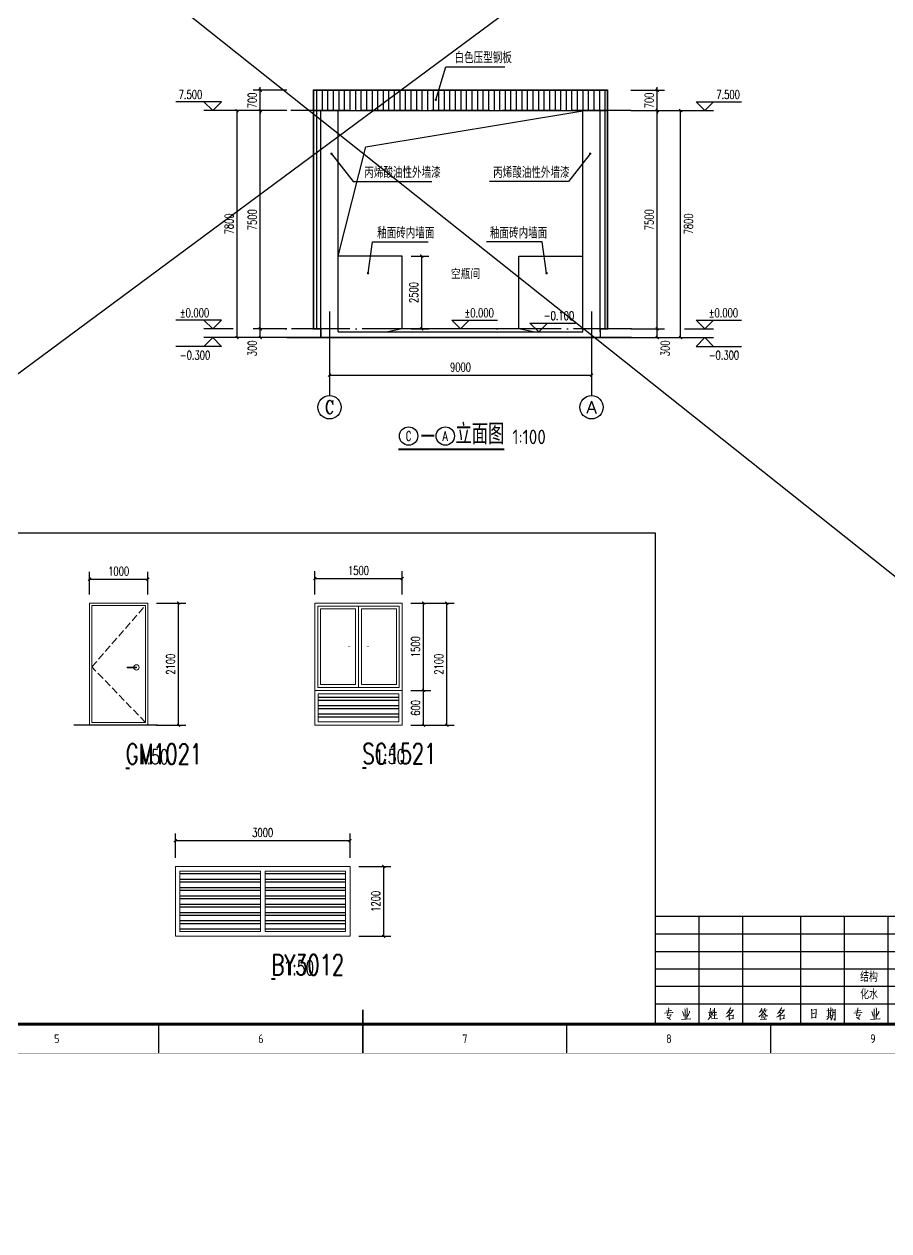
# Model space of a CAD drawing. Extents: x 170390 to 475615, y -37034 to 38097.
# Drawn here: x 414210 to 443914, y -37034 to 4431 of the extents above; entities that cross this region are included whole.
import ezdxf
from ezdxf.enums import TextEntityAlignment as Align

# ---------------------------------------------------------------- set-up
doc = ezdxf.new("R2010")
doc.units = 0
doc.header["$LTSCALE"] = 1000
doc.header["$MEASUREMENT"] = 0
doc.linetypes.add('DASH', pattern=[0.35, 0.25, -0.1])
doc.linetypes.add('DOTE', pattern=[2.42, 2, -0.2, 0.02, -0.2])
doc.layers.get('0').update_dxf_attribs({"color": 8})
doc.layers.get('Defpoints').update_dxf_attribs({"color": 8})
for name, color, linetype in [('-人员定位', 6, 'Continuous'), ('AXIS', 8, 'Continuous'), ('AXIS_TEXT', 8, 'Continuous'), ('DIM_ELEV', 8, 'Continuous'), ('DIM_LEAD', 8, 'Continuous'), ('DIM_SYMB', 8, 'Continuous'), ('DOTE', 8, 'DOTE'), ('GLASS', 8, 'Continuous'), ('HQ1', 8, 'Continuous'), ('HQ2', 8, 'Continuous'), ('PUB_DIM', 8, 'Continuous'), ('PUB_HATCH', 8, 'Continuous'), ('PUB_TEXT', 8, 'Continuous'), ('PUB_TITLE', 8, 'Continuous'), ('WALL', 8, 'Continuous'), ('轻质板', 8, 'Continuous')]:
    doc.layers.add(name, color=color, linetype=linetype)
doc.layers.add('立面1线', color=8, linetype='Continuous', lineweight=20)
doc.layers.add('立面窗线', color=8, linetype='Continuous', lineweight=15)
doc.styles.add('_HZTXT', font='txt.shx', dxfattribs={"width": 0.8, "bigfont": 'HZTXT.shx'})
doc.styles.add('_TCH_AXIS', font='COMPLEX.shx', dxfattribs={"bigfont": 'dxt.shx'})
doc.styles.add('_TCH_DIM', font='SIMPLEX', dxfattribs={"bigfont": 'GBCBIG'})
doc.styles.add('_TCH_DIM_T3', font='SIMPLEX', dxfattribs={"width": 0.705882, "bigfont": 'GBCBIG'})
doc.styles.add('COMPLEX', font='COMPLEX')
doc.styles.add('HZ', font='geditxt.shx', dxfattribs={"width": 0.7, "bigfont": 'dxt.shx'})
doc.styles.get("Standard").update_dxf_attribs({"font": 'GBENOR', "bigfont": 'GBCBIG'})
doc.dimstyles.new('_TCH_ARCH&&100', dxfattribs={"dimtxt": 297.5, "dimasz": 100, "dimexe": 250, "dimexo": 300, "dimgap": 126.25, "dimtad": 1, "dimdec": 0, "dimzin": 0, "dimdsep": 46, "dimtxsty": '_TCH_DIM_T3', "dimblk": 'ARCHTICK', "dimcen": 0.09, "dimclrt": 7, "dimazin": 2, "dimtfac": 1, "dimtdec": 0, "dimtix": 1, "dimtmove": 2, "dimatfit": 3, "dimldrblk": 'ARCHTICK', "dimfxl": 0, "dimtolj": 1, "dimtzin": 0, "dimarcsym": 0})

# ---------------------------------------------------------------- blocks, each defined once
blk = doc.blocks.new('GEDI_WK_A1')
at = {"color": 3}
for p, q in [((350.42, 0), (350.42, 10)), ((420.5, 0), (420.5, 10)), ((490.58, 0), (490.58, 10)), ((560.67, 0), (560.67, 10))]:
    blk.add_line(p, q, dxfattribs=at)
for points, const_width in [([(0, 0), (841, 0), (841, 594), (0, 594)], 0.1), ([(25, 10), (831, 10), (831, 584), (25, 584)], 1)]:
    blk.add_lwpolyline(points, close=True, dxfattribs=dict(at, const_width=const_width))
at = {"color": 3, "const_width": 0.5}
blk.add_lwpolyline([(420.5, 0), (420.5, 15)], dxfattribs=at)
at = {"color": 3}
for s, p in [('5', (315.38, 5)), ('6', (385.46, 5)), ('7', (455.54, 5)), ('8', (525.62, 5)), ('9', (595.71, 5))]:
    blk.add_text(s, height=3, dxfattribs=at).set_placement(p, align=Align.MIDDLE)
blk = doc.blocks.new('GEDI_HQ1_2012')
at = {"layer": 'HQ1', "color": 2}
for p, q in [((0, 37), (-65, 37)), ((-65, 0), (-65, 37)), ((-50, 0), (-50, 37)), ((-35, 0), (-35, 37)), ((-15, 0), (-15, 37)), ((0, 0), (0, 37)), ((-65, 31), (0, 31)), ((-65, 25), (0, 25)), ((-65, 19), (0, 19)), ((-65, 13), (0, 13)), ((-65, 7), (0, 7)), ((0, 0), (0, 7)), ((-65, 0), (0, 0))]:
    blk.add_line(p, q, dxfattribs=at)
at = {"layer": 'HQ1', "color": 7, "lineweight": 0}
for points in [[(-61.32, 4.51), (-59.5, 4.74), (-59.61, 4.74), (-59.81, 4.67)], [(-60.48, 5.59), (-60.45, 5.32), (-60.68, 4.06), (-60.94, 2.94), (-61, 3), (-59.61, 3.24), (-59.64, 3.34), (-60.33, 1.98)], [(-55.7, 4.3), (-55.3, 3.17), (-55.24, 2.8)], [(-54.89, 5.32), (-54.83, 5.02), (-54.83, 1.71)], [(-54.16, 5.56), (-54.1, 5.29), (-54.16, 1.74)], [(-53.24, 4.44), (-53.3, 3.99), (-53.67, 3.34), (-54.13, 2.66)], [(-45.7, 4.4), (-45.7, 4.26), (-45.81, 3.69), (-45.9, 3.24), (-45.95, 2.94), (-46.07, 2.69), (-46.25, 2.39), (-46.42, 2.12), (-46.62, 1.84), (-46.85, 1.57)], [(-46.04, 5.53), (-46.04, 5.36), (-46.48, 3), (-46.3, 2.9), (-46.1, 2.73), (-45.92, 2.59), (-45.78, 2.42), (-45.7, 2.25)], [(-45.12, 4.88), (-45.12, 4.64), (-45.26, 3.99), (-45.4, 3.58), (-45.58, 3.21)], [(-44.71, 5.53), (-44.68, 5.32), (-44.74, 1.88)], [(-39.56, 4.64), (-39.47, 4.61), (-38.17, 4.84), (-38.25, 4.91), (-38.49, 4.57), (-38.74, 4.2), (-39.01, 3.89), (-39.3, 3.58), (-39.62, 3.27), (-39.96, 2.97), (-40.34, 2.69), (-40.4, 2.66), (-40.63, 2.52), (-40.86, 2.36)], [(-39.15, 5.7), (-39.18, 5.46), (-39.53, 4.91), (-39.73, 4.57), (-39.96, 4.26), (-40.25, 3.92), (-40.54, 3.69)], [(-39.88, 4.26), (-39.82, 4.23), (-39.5, 3.92), (-39.47, 3.75), (-39.59, 3.99)], [(-27.95, 4.37), (-27.98, 4.2), (-28.44, 3.58), (-28.47, 3.51), (-28.7, 3.21), (-29.11, 2.83), (-29.31, 2.66), (-29.51, 2.49)], [(-28.5, 5.49), (-28.53, 5.26), (-28.76, 4.74), (-28.96, 4.33), (-29.2, 3.99)], [(-28.73, 4.81), (-27.89, 4.91)], [(-28.53, 4.78), (-28.33, 4.26)], [(-27.43, 5.49), (-27.4, 5.32), (-27.75, 4.37)], [(-27.6, 4.71), (-26.56, 4.88)], [(-27.28, 4.67), (-27.02, 4.13)], [(-22.07, 4.64), (-21.98, 4.61), (-20.68, 4.84), (-20.76, 4.91), (-20.99, 4.57), (-21.26, 4.2), (-21.52, 3.89), (-21.81, 3.58), (-22.12, 3.27), (-22.47, 2.97), (-22.85, 2.69), (-22.91, 2.66), (-23.14, 2.52), (-23.37, 2.36)], [(-21.66, 5.7), (-21.69, 5.46), (-22.04, 4.91), (-22.24, 4.57), (-22.47, 4.26), (-22.76, 3.92), (-23.05, 3.69)], [(-22.39, 4.26), (-22.33, 4.23), (-22.01, 3.92), (-21.98, 3.75), (-22.1, 3.99)], [(-11.41, 5.19), (-11.35, 4.84), (-11.32, 4.09), (-11.29, 3.31), (-11.29, 3.21), (-11.29, 2.66), (-11.29, 1.94), (-11.29, 2.18), (-10.17, 2.39), (-9.93, 2.15), (-9.87, 2.46), (-9.87, 2.87), (-9.84, 3.65), (-9.82, 4.47), (-9.82, 5.15), (-9.79, 5.05), (-11.32, 4.81)], [(-6.08, 4.57), (-4.37, 4.78)], [(-5.62, 5.49), (-5.56, 5.29), (-5.56, 2.73)], [(-4.8, 5.7), (-4.75, 5.49), (-4.83, 2.83)], [(-4.14, 5.22), (-4.05, 4.84), (-4.05, 4.09), (-4.08, 3.27), (-4.14, 2.76), (-4.28, 2.22), (-4.46, 1.88), (-4.78, 1.37)], [(-4.05, 4.81), (-3.18, 4.98), (-3.27, 5.08), (-3.27, 4.03), (-3.27, 3.96), (-3.24, 2.42), (-3.27, 1.84), (-3.3, 1.5), (-3.33, 1.4), (-3.76, 1.84), (-3.36, 1.54)], [(-61.84, 3.75), (-58.95, 3.96), (-59.09, 3.99), (-59.26, 3.96)], [(-60.97, 2.42), (-60.62, 2.15), (-60.39, 1.98), (-60.13, 1.81), (-59.99, 1.67), (-59.9, 1.5)], [(-56.1, 1.64), (-52.83, 1.81), (-52.98, 1.84), (-53.3, 1.77)], [(-46.82, 3.96), (-45.72, 4.09)], [(-45.75, 1.81), (-43.72, 1.91), (-43.93, 1.94), (-44.27, 1.88)], [(-45.29, 3), (-44.07, 3.17), (-44.22, 3.17), (-44.36, 3.11)], [(-45.17, 3.96), (-44.02, 4.06), (-44.1, 4.09), (-44.27, 4.06)], [(-39.73, 3.04), (-39.67, 2.94), (-39.62, 2.08), (-39.59, 1.98), (-39.59, 1.37), (-39.62, 1.64), (-39.62, 1.74), (-38.19, 1.91), (-38.22, 1.91), (-38.37, 1.91), (-38.22, 3.17), (-38.17, 3.11), (-38.25, 3.07), (-39.64, 2.87)], [(-28.99, 1.61), (-26.79, 1.77), (-26.93, 1.77), (-27.25, 1.74)], [(-28.62, 2.66), (-28.47, 2.22), (-28.47, 2.01), (-28.5, 2.29)], [(-27.57, 3.27), (-28.5, 3.14)], [(-28.07, 2.94), (-27.95, 2.42), (-28.01, 2.15), (-28.01, 2.52)], [(-28.01, 4.13), (-26.85, 2.83), (-26.38, 2.83), (-26.85, 2.87), (-27.08, 3.11)], [(-27.34, 2.9), (-27.34, 2.66), (-27.69, 1.71)], [(-22.24, 3.04), (-22.18, 2.94), (-22.12, 2.08), (-22.1, 1.98), (-22.1, 1.37), (-22.12, 1.64), (-22.12, 1.74), (-20.71, 1.91), (-20.74, 1.91), (-20.88, 1.91), (-20.74, 3.17), (-20.68, 3.11), (-20.76, 3.07), (-22.15, 2.87)], [(-11.29, 3.58), (-10.17, 3.79), (-10.28, 3.82), (-10.54, 3.69)], [(-6.17, 2.63), (-4.37, 2.9), (-4.46, 2.94), (-4.57, 2.83)], [(-5.5, 2.42), (-5.53, 2.25), (-5.76, 1.91), (-5.97, 1.67), (-6.17, 1.5)], [(-5.53, 3.99), (-5.01, 4.09)], [(-5.5, 3.41), (-5.04, 3.51)], [(-5.04, 2.52), (-4.72, 2.12), (-4.72, 1.94), (-4.83, 2.25)], [(-4.08, 3.07), (-4.02, 3.07), (-3.56, 3.17)], [(-4.02, 3.96), (-3.53, 4.06)]]:
    blk.add_lwpolyline(points, dxfattribs=at)
blk.add_text('223344', height=0.0001).set_placement((-22.1, 1.74))
blk = doc.blocks.new('GEDI_HQ2_2012')
at = {"layer": 'HQ2', "color": 2}
for p, q in [((0, 37), (-65, 37)), ((-65, 0), (-65, 37)), ((-50, 0), (-50, 37)), ((-35, 0), (-35, 37)), ((-15, 0), (-15, 37)), ((0, 0), (0, 37)), ((-65, 31), (0, 31)), ((-65, 25), (0, 25)), ((-65, 19), (0, 19)), ((-65, 13), (0, 13)), ((-65, 7), (0, 7)), ((0, 0), (0, 7)), ((-65, 0), (0, 0))]:
    blk.add_line(p, q, dxfattribs=at)
at = {"layer": 'HQ2', "color": 7, "lineweight": 0}
for points in [[(-61.32, 4.51), (-59.5, 4.74), (-59.61, 4.74), (-59.81, 4.67)], [(-60.48, 5.59), (-60.45, 5.32), (-60.68, 4.06), (-60.94, 2.94), (-61, 3), (-59.61, 3.24), (-59.64, 3.34), (-60.33, 1.98)], [(-55.7, 4.3), (-55.3, 3.17), (-55.24, 2.8)], [(-54.89, 5.32), (-54.83, 5.02), (-54.83, 1.71)], [(-54.16, 5.56), (-54.1, 5.29), (-54.16, 1.74)], [(-53.24, 4.44), (-53.3, 3.99), (-53.67, 3.34), (-54.13, 2.66)], [(-45.7, 4.4), (-45.7, 4.26), (-45.81, 3.69), (-45.9, 3.24), (-45.95, 2.94), (-46.07, 2.69), (-46.25, 2.39), (-46.42, 2.12), (-46.62, 1.84), (-46.85, 1.57)], [(-46.04, 5.53), (-46.04, 5.36), (-46.48, 3), (-46.3, 2.9), (-46.1, 2.73), (-45.92, 2.59), (-45.78, 2.42), (-45.7, 2.25)], [(-45.12, 4.88), (-45.12, 4.64), (-45.26, 3.99), (-45.4, 3.58), (-45.58, 3.21)], [(-44.71, 5.53), (-44.68, 5.32), (-44.74, 1.88)], [(-39.56, 4.64), (-39.47, 4.61), (-38.17, 4.84), (-38.25, 4.91), (-38.49, 4.57), (-38.74, 4.2), (-39.01, 3.89), (-39.3, 3.58), (-39.62, 3.27), (-39.96, 2.97), (-40.34, 2.69), (-40.4, 2.66), (-40.63, 2.52), (-40.86, 2.36)], [(-39.15, 5.7), (-39.18, 5.46), (-39.53, 4.91), (-39.73, 4.57), (-39.96, 4.26), (-40.25, 3.92), (-40.54, 3.69)], [(-39.88, 4.26), (-39.82, 4.23), (-39.5, 3.92), (-39.47, 3.75), (-39.59, 3.99)], [(-27.95, 4.37), (-27.98, 4.2), (-28.44, 3.58), (-28.47, 3.51), (-28.7, 3.21), (-29.11, 2.83), (-29.31, 2.66), (-29.51, 2.49)], [(-28.5, 5.49), (-28.53, 5.26), (-28.76, 4.74), (-28.96, 4.33), (-29.2, 3.99)], [(-28.73, 4.81), (-27.89, 4.91)], [(-28.53, 4.78), (-28.33, 4.26)], [(-27.43, 5.49), (-27.4, 5.32), (-27.75, 4.37)], [(-27.6, 4.71), (-26.56, 4.88)], [(-27.28, 4.67), (-27.02, 4.13)], [(-22.07, 4.64), (-21.98, 4.61), (-20.68, 4.84), (-20.76, 4.91), (-20.99, 4.57), (-21.26, 4.2), (-21.52, 3.89), (-21.81, 3.58), (-22.12, 3.27), (-22.47, 2.97), (-22.85, 2.69), (-22.91, 2.66), (-23.14, 2.52), (-23.37, 2.36)], [(-21.66, 5.7), (-21.69, 5.46), (-22.04, 4.91), (-22.24, 4.57), (-22.47, 4.26), (-22.76, 3.92), (-23.05, 3.69)], [(-22.39, 4.26), (-22.33, 4.23), (-22.01, 3.92), (-21.98, 3.75), (-22.1, 3.99)], [(-11.41, 5.19), (-11.35, 4.84), (-11.32, 4.09), (-11.29, 3.31), (-11.29, 3.21), (-11.29, 2.66), (-11.29, 1.94), (-11.29, 2.18), (-10.17, 2.39), (-9.93, 2.15), (-9.87, 2.46), (-9.87, 2.87), (-9.84, 3.65), (-9.82, 4.47), (-9.82, 5.15), (-9.79, 5.05), (-11.32, 4.81)], [(-6.08, 4.57), (-4.37, 4.78)], [(-5.62, 5.49), (-5.56, 5.29), (-5.56, 2.73)], [(-4.8, 5.7), (-4.75, 5.49), (-4.83, 2.83)], [(-4.14, 5.22), (-4.05, 4.84), (-4.05, 4.09), (-4.08, 3.27), (-4.14, 2.76), (-4.28, 2.22), (-4.46, 1.88), (-4.78, 1.37)], [(-4.05, 4.81), (-3.18, 4.98), (-3.27, 5.08), (-3.27, 4.03), (-3.27, 3.96), (-3.24, 2.42), (-3.27, 1.84), (-3.3, 1.5), (-3.33, 1.4), (-3.76, 1.84), (-3.36, 1.54)], [(-61.84, 3.75), (-58.95, 3.96), (-59.09, 3.99), (-59.26, 3.96)], [(-60.97, 2.42), (-60.62, 2.15), (-60.39, 1.98), (-60.13, 1.81), (-59.99, 1.67), (-59.9, 1.5)], [(-56.1, 1.64), (-52.83, 1.81), (-52.98, 1.84), (-53.3, 1.77)], [(-46.82, 3.96), (-45.72, 4.09)], [(-45.75, 1.81), (-43.72, 1.91), (-43.93, 1.94), (-44.27, 1.88)], [(-45.29, 3), (-44.07, 3.17), (-44.22, 3.17), (-44.36, 3.11)], [(-45.17, 3.96), (-44.02, 4.06), (-44.1, 4.09), (-44.27, 4.06)], [(-39.73, 3.04), (-39.67, 2.94), (-39.62, 2.08), (-39.59, 1.98), (-39.59, 1.37), (-39.62, 1.64), (-39.62, 1.74), (-38.19, 1.91), (-38.22, 1.91), (-38.37, 1.91), (-38.22, 3.17), (-38.17, 3.11), (-38.25, 3.07), (-39.64, 2.87)], [(-28.99, 1.61), (-26.79, 1.77), (-26.93, 1.77), (-27.25, 1.74)], [(-28.62, 2.66), (-28.47, 2.22), (-28.47, 2.01), (-28.5, 2.29)], [(-27.57, 3.27), (-28.5, 3.14)], [(-28.07, 2.94), (-27.95, 2.42), (-28.01, 2.15), (-28.01, 2.52)], [(-28.01, 4.13), (-26.85, 2.83), (-26.38, 2.83), (-26.85, 2.87), (-27.08, 3.11)], [(-27.34, 2.9), (-27.34, 2.66), (-27.69, 1.71)], [(-22.24, 3.04), (-22.18, 2.94), (-22.12, 2.08), (-22.1, 1.98), (-22.1, 1.37), (-22.12, 1.64), (-22.12, 1.74), (-20.71, 1.91), (-20.74, 1.91), (-20.88, 1.91), (-20.74, 3.17), (-20.68, 3.11), (-20.76, 3.07), (-22.15, 2.87)], [(-11.29, 3.58), (-10.17, 3.79), (-10.28, 3.82), (-10.54, 3.69)], [(-6.17, 2.63), (-4.37, 2.9), (-4.46, 2.94), (-4.57, 2.83)], [(-5.5, 2.42), (-5.53, 2.25), (-5.76, 1.91), (-5.97, 1.67), (-6.17, 1.5)], [(-5.53, 3.99), (-5.01, 4.09)], [(-5.5, 3.41), (-5.04, 3.51)], [(-5.04, 2.52), (-4.72, 2.12), (-4.72, 1.94), (-4.83, 2.25)], [(-4.08, 3.07), (-4.02, 3.07), (-3.56, 3.17)], [(-4.02, 3.96), (-3.53, 4.06)]]:
    blk.add_lwpolyline(points, dxfattribs=at)
blk.add_text('112233', height=0.0001).set_placement((-22.1, 1.74))
blk = doc.blocks.new('_ArchTick')
at = {"color": 0, "linetype": 'ByBlock', "const_width": 0.4}
blk.add_lwpolyline([(-0.5, -0.5), (0.5, 0.5)], dxfattribs=at)
blk = doc.blocks.new('*D31')
at = {"layer": 'Defpoints', "color": 0, "transparency": 16777216}
for p in [(418457, -15463), (419516, -15463), (418457, -19663)]:
    blk.add_point(p, dxfattribs=at)
at = {"layer": 'PUB_DIM', "color": 0, "lineweight": -2, "transparency": 16777216}
for p, q in [((418757, -15463), (419766, -15463)), ((419516, -19663), (419516, -15463)), ((418757, -19663), (419766, -19663))]:
    blk.add_line(p, q, dxfattribs=at)
at = {"layer": 'PUB_DIM', "color": 0, "lineweight": -2, "transparency": 16777216, "xscale": 100, "yscale": 100, "zscale": 100}
for p, rotation in [((419516, -15463), 90), ((419516, -19663), 270)]:
    blk.add_blockref('_ArchTick', p, dxfattribs=dict(at, rotation=rotation))
at = {"layer": 'PUB_DIM', "color": 7, "transparency": 16777216, "insert": (419241, -17563), "char_height": 297.5, "attachment_point": 5, "rotation": 90, "style": '_TCH_DIM_T3'}
blk.add_mtext('\\A1;2100', dxfattribs=at)
blk = doc.blocks.new('*D32')
at = {"layer": 'Defpoints', "color": 0, "transparency": 16777216}
for p in [(418457, -14639), (416457, -15463), (418457, -15463)]:
    blk.add_point(p, dxfattribs=at)
at = {"layer": 'PUB_DIM', "color": 0, "lineweight": -2, "transparency": 16777216}
for p, q in [((416457, -15163), (416457, -14389)), ((418457, -15163), (418457, -14389)), ((416457, -14639), (418457, -14639))]:
    blk.add_line(p, q, dxfattribs=at)
at = {"layer": 'PUB_DIM', "color": 0, "lineweight": -2, "transparency": 16777216, "xscale": 100, "yscale": 100, "zscale": 100, "rotation": 180}
blk.add_blockref('_ArchTick', (416457, -14639), dxfattribs=at)
at = {"layer": 'PUB_DIM', "color": 0, "lineweight": -2, "transparency": 16777216, "xscale": 100, "yscale": 100, "zscale": 100}
blk.add_blockref('_ArchTick', (418457, -14639), dxfattribs=at)
at = {"layer": 'PUB_DIM', "color": 7, "transparency": 16777216, "insert": (417457, -14364), "char_height": 297.5, "attachment_point": 5, "style": '_TCH_DIM_T3'}
blk.add_mtext('\\A1;1000', dxfattribs=at)
blk = doc.blocks.new('*D34')
at = {"layer": 'Defpoints', "color": 0, "transparency": 16777216}
for p in [(427200, -3541), (427866, -3541), (427200, -6041)]:
    blk.add_point(p, dxfattribs=at)
at = {"layer": 'PUB_DIM', "color": 0, "lineweight": -2, "transparency": 16777216}
for p, q in [((427500, -3541), (428116, -3541)), ((427866, -6041), (427866, -3541)), ((427500, -6041), (428116, -6041))]:
    blk.add_line(p, q, dxfattribs=at)
at = {"layer": 'PUB_DIM', "color": 0, "lineweight": -2, "transparency": 16777216, "xscale": 100, "yscale": 100, "zscale": 100}
for p, rotation in [((427866, -3541), 90), ((427866, -6041), 270)]:
    blk.add_blockref('_ArchTick', p, dxfattribs=dict(at, rotation=rotation))
at = {"layer": 'PUB_DIM', "color": 7, "transparency": 16777216, "insert": (427591, -4791), "char_height": 297.5, "attachment_point": 5, "rotation": 90, "style": '_TCH_DIM_T3'}
blk.add_mtext('\\A1;2500', dxfattribs=at)
blk = doc.blocks.new('*D38')
at = {"layer": 'Defpoints', "color": 0, "transparency": 16777216}
for p in [(435046, 1459), (436756, 1459), (435046, -6341)]:
    blk.add_point(p, dxfattribs=at)
at = {"layer": 'PUB_DIM', "color": 0, "lineweight": -2, "transparency": 16777216}
for p, q in [((435346, 1459), (437006, 1459)), ((436756, -6341), (436756, 1459)), ((435346, -6341), (437006, -6341))]:
    blk.add_line(p, q, dxfattribs=at)
at = {"layer": 'PUB_DIM', "color": 0, "lineweight": -2, "transparency": 16777216, "xscale": 100, "yscale": 100, "zscale": 100}
for p, rotation in [((436756, 1459), 90), ((436756, -6341), 270)]:
    blk.add_blockref('_ArchTick', p, dxfattribs=dict(at, rotation=rotation))
at = {"layer": 'PUB_DIM', "color": 7, "transparency": 16777216, "insert": (437031, -2435), "char_height": 297.5, "attachment_point": 5, "rotation": 90, "style": '_TCH_DIM_T3'}
blk.add_mtext('\\A1;7800', dxfattribs=at)
blk = doc.blocks.new('*D39')
at = {"layer": 'Defpoints', "color": 0, "transparency": 16777216}
for p in [(434746, 2159), (435956, 2159), (434746, 1459)]:
    blk.add_point(p, dxfattribs=at)
at = {"layer": 'PUB_DIM', "color": 0, "lineweight": -2, "transparency": 16777216}
for p, q in [((435046, 2159), (436206, 2159)), ((435956, 2159), (435956, 2259)), ((435956, 1459), (435956, 2159)), ((435046, 1459), (436206, 1459)), ((435956, 1459), (435956, 1359))]:
    blk.add_line(p, q, dxfattribs=at)
at = {"layer": 'PUB_DIM', "color": 0, "lineweight": -2, "transparency": 16777216, "xscale": 100, "yscale": 100, "zscale": 100}
for p, rotation in [((435956, 2159), 270), ((435956, 1459), 90)]:
    blk.add_blockref('_ArchTick', p, dxfattribs=dict(at, rotation=rotation))
at = {"layer": 'PUB_DIM', "color": 7, "transparency": 16777216, "insert": (435681, 1809), "char_height": 297.5, "attachment_point": 5, "rotation": 90, "style": '_TCH_DIM_T3'}
blk.add_mtext('\\A1;700', dxfattribs=at)
blk = doc.blocks.new('*D40')
at = {"layer": 'Defpoints', "color": 0, "transparency": 16777216}
for p in [(434746, 1459), (435956, 1459), (434746, -6041)]:
    blk.add_point(p, dxfattribs=at)
at = {"layer": 'PUB_DIM', "color": 0, "lineweight": -2, "transparency": 16777216}
for p, q in [((435046, 1459), (436206, 1459)), ((435956, -6041), (435956, 1459)), ((435046, -6041), (436206, -6041))]:
    blk.add_line(p, q, dxfattribs=at)
at = {"layer": 'PUB_DIM', "color": 0, "lineweight": -2, "transparency": 16777216, "xscale": 100, "yscale": 100, "zscale": 100}
for p, rotation in [((435956, 1459), 90), ((435956, -6041), 270)]:
    blk.add_blockref('_ArchTick', p, dxfattribs=dict(at, rotation=rotation))
at = {"layer": 'PUB_DIM', "color": 7, "transparency": 16777216, "insert": (435681, -2291), "char_height": 297.5, "attachment_point": 5, "rotation": 90, "style": '_TCH_DIM_T3'}
blk.add_mtext('\\A1;7500', dxfattribs=at)
blk = doc.blocks.new('*D41')
at = {"layer": 'Defpoints', "color": 0, "transparency": 16777216}
for p in [(434746, -6041), (435956, -6041), (434746, -6341)]:
    blk.add_point(p, dxfattribs=at)
at = {"layer": 'PUB_DIM', "color": 0, "lineweight": -2, "transparency": 16777216}
for p, q in [((435046, -6041), (436206, -6041)), ((435956, -6341), (435956, -6041)), ((435046, -6341), (436206, -6341))]:
    blk.add_line(p, q, dxfattribs=at)
at = {"layer": 'PUB_DIM', "color": 0, "lineweight": -2, "transparency": 16777216, "xscale": 100, "yscale": 100, "zscale": 100}
for p, rotation in [((435956, -6041), 90), ((435956, -6341), 270)]:
    blk.add_blockref('_ArchTick', p, dxfattribs=dict(at, rotation=rotation))
at = {"layer": 'PUB_DIM', "color": 7, "transparency": 16777216, "insert": (436231, -6711), "char_height": 297.5, "attachment_point": 5, "rotation": 90, "style": '_TCH_DIM_T3'}
blk.add_mtext('\\A1;300', dxfattribs=at)
blk = doc.blocks.new('*D42')
at = {"layer": 'Defpoints', "color": 0, "transparency": 16777216}
for p in [(421523, 1459), (423232, 1459), (423232, -6341)]:
    blk.add_point(p, dxfattribs=at)
at = {"layer": 'PUB_DIM', "color": 0, "lineweight": -2, "transparency": 16777216}
for p, q in [((422932, 1459), (421273, 1459)), ((421523, -6341), (421523, 1459)), ((422932, -6341), (421273, -6341))]:
    blk.add_line(p, q, dxfattribs=at)
at = {"layer": 'PUB_DIM', "color": 0, "lineweight": -2, "transparency": 16777216, "xscale": 100, "yscale": 100, "zscale": 100}
for p, rotation in [((421523, 1459), 90), ((421523, -6341), 270)]:
    blk.add_blockref('_ArchTick', p, dxfattribs=dict(at, rotation=rotation))
at = {"layer": 'PUB_DIM', "color": 7, "transparency": 16777216, "insert": (421248, -2435), "char_height": 297.5, "attachment_point": 5, "rotation": 90, "style": '_TCH_DIM_T3'}
blk.add_mtext('\\A1;7800', dxfattribs=at)
blk = doc.blocks.new('*D43')
at = {"layer": 'Defpoints', "color": 0, "transparency": 16777216}
for p in [(422323, 2159), (423532, 2159), (423532, 1459)]:
    blk.add_point(p, dxfattribs=at)
at = {"layer": 'PUB_DIM', "color": 0, "lineweight": -2, "transparency": 16777216}
for p, q in [((423232, 2159), (422073, 2159)), ((422323, 2159), (422323, 2259)), ((422323, 1459), (422323, 2159)), ((423232, 1459), (422073, 1459)), ((422323, 1459), (422323, 1359))]:
    blk.add_line(p, q, dxfattribs=at)
at = {"layer": 'PUB_DIM', "color": 0, "lineweight": -2, "transparency": 16777216, "xscale": 100, "yscale": 100, "zscale": 100}
for p, rotation in [((422323, 2159), 270), ((422323, 1459), 90)]:
    blk.add_blockref('_ArchTick', p, dxfattribs=dict(at, rotation=rotation))
at = {"layer": 'PUB_DIM', "color": 7, "transparency": 16777216, "insert": (422048, 1809), "char_height": 297.5, "attachment_point": 5, "rotation": 90, "style": '_TCH_DIM_T3'}
blk.add_mtext('\\A1;700', dxfattribs=at)
blk = doc.blocks.new('*D44')
at = {"layer": 'Defpoints', "color": 0, "transparency": 16777216}
for p in [(422323, 1459), (423532, 1459), (423532, -6041)]:
    blk.add_point(p, dxfattribs=at)
at = {"layer": 'PUB_DIM', "color": 0, "lineweight": -2, "transparency": 16777216}
for p, q in [((423232, 1459), (422073, 1459)), ((422323, -6041), (422323, 1459)), ((423232, -6041), (422073, -6041))]:
    blk.add_line(p, q, dxfattribs=at)
at = {"layer": 'PUB_DIM', "color": 0, "lineweight": -2, "transparency": 16777216, "xscale": 100, "yscale": 100, "zscale": 100}
for p, rotation in [((422323, 1459), 90), ((422323, -6041), 270)]:
    blk.add_blockref('_ArchTick', p, dxfattribs=dict(at, rotation=rotation))
at = {"layer": 'PUB_DIM', "color": 7, "transparency": 16777216, "insert": (422048, -2291), "char_height": 297.5, "attachment_point": 5, "rotation": 90, "style": '_TCH_DIM_T3'}
blk.add_mtext('\\A1;7500', dxfattribs=at)
blk = doc.blocks.new('*D45')
at = {"layer": 'Defpoints', "color": 0, "transparency": 16777216}
for p in [(422323, -6041), (423532, -6041), (423532, -6341)]:
    blk.add_point(p, dxfattribs=at)
at = {"layer": 'PUB_DIM', "color": 0, "lineweight": -2, "transparency": 16777216}
for p, q in [((423232, -6041), (422073, -6041)), ((422323, -6341), (422323, -6041)), ((423232, -6341), (422073, -6341))]:
    blk.add_line(p, q, dxfattribs=at)
at = {"layer": 'PUB_DIM', "color": 0, "lineweight": -2, "transparency": 16777216, "xscale": 100, "yscale": 100, "zscale": 100}
for p, rotation in [((422323, -6041), 90), ((422323, -6341), 270)]:
    blk.add_blockref('_ArchTick', p, dxfattribs=dict(at, rotation=rotation))
at = {"layer": 'PUB_DIM', "color": 7, "transparency": 16777216, "insert": (422048, -6711), "char_height": 297.5, "attachment_point": 5, "rotation": 90, "style": '_TCH_DIM_T3'}
blk.add_mtext('\\A1;300', dxfattribs=at)
blk = doc.blocks.new('*D46')
at = {"layer": 'AXIS', "color": 0, "lineweight": -2, "transparency": 16777216}
for p, q in [((424700, -6793), (424700, -7884)), ((433700, -6793), (433700, -7884)), ((424700, -7634), (433700, -7634))]:
    blk.add_line(p, q, dxfattribs=at)
at = {"layer": 'Defpoints', "color": 0, "transparency": 16777216}
for p in [(424700, -6493), (433700, -6493), (433700, -7634)]:
    blk.add_point(p, dxfattribs=at)
at = {"layer": 'AXIS', "color": 0, "lineweight": -2, "transparency": 16777216, "xscale": 100, "yscale": 100, "zscale": 100, "rotation": 180}
blk.add_blockref('_ArchTick', (424700, -7634), dxfattribs=at)
at = {"layer": 'AXIS', "color": 0, "lineweight": -2, "transparency": 16777216, "xscale": 100, "yscale": 100, "zscale": 100}
blk.add_blockref('_ArchTick', (433700, -7634), dxfattribs=at)
at = {"layer": 'AXIS', "color": 7, "transparency": 16777216, "insert": (429200, -7359), "char_height": 297.5, "attachment_point": 5, "style": '_TCH_DIM_T3'}
blk.add_mtext('\\A1;9000', dxfattribs=at)
blk = doc.blocks.new('*D68')
at = {"layer": 'Defpoints', "color": 0, "transparency": 16777216}
for p in [(425404, -23626), (419404, -24511), (425404, -24511)]:
    blk.add_point(p, dxfattribs=at)
at = {"layer": 'PUB_DIM', "color": 0, "lineweight": -2, "transparency": 16777216}
for p, q in [((419404, -24211), (419404, -23376)), ((419404, -23626), (425404, -23626)), ((425404, -24211), (425404, -23376))]:
    blk.add_line(p, q, dxfattribs=at)
at = {"layer": 'PUB_DIM', "color": 0, "lineweight": -2, "transparency": 16777216, "xscale": 100, "yscale": 100, "zscale": 100, "rotation": 180}
blk.add_blockref('_ArchTick', (419404, -23626), dxfattribs=at)
at = {"layer": 'PUB_DIM', "color": 0, "lineweight": -2, "transparency": 16777216, "xscale": 100, "yscale": 100, "zscale": 100}
blk.add_blockref('_ArchTick', (425404, -23626), dxfattribs=at)
at = {"layer": 'PUB_DIM', "color": 7, "transparency": 16777216, "insert": (422404, -23351), "char_height": 297.5, "attachment_point": 5, "style": '_TCH_DIM_T3'}
blk.add_mtext('\\A1;3000', dxfattribs=at)
blk = doc.blocks.new('*D69')
at = {"layer": 'Defpoints', "color": 0, "transparency": 16777216}
for p in [(425404, -24511), (426561, -24511), (425404, -26911)]:
    blk.add_point(p, dxfattribs=at)
at = {"layer": 'PUB_DIM', "color": 0, "lineweight": -2, "transparency": 16777216}
for p, q in [((425704, -24511), (426811, -24511)), ((426561, -26911), (426561, -24511)), ((425704, -26911), (426811, -26911))]:
    blk.add_line(p, q, dxfattribs=at)
at = {"layer": 'PUB_DIM', "color": 0, "lineweight": -2, "transparency": 16777216, "xscale": 100, "yscale": 100, "zscale": 100}
for p, rotation in [((426561, -24511), 90), ((426561, -26911), 270)]:
    blk.add_blockref('_ArchTick', p, dxfattribs=dict(at, rotation=rotation))
at = {"layer": 'PUB_DIM', "color": 7, "transparency": 16777216, "insert": (426286, -25711), "char_height": 297.5, "attachment_point": 5, "rotation": 90, "style": '_TCH_DIM_T3'}
blk.add_mtext('\\A1;1200', dxfattribs=at)
blk = doc.blocks.new('*D70')
at = {"layer": 'Defpoints', "color": 0, "transparency": 16777216}
for p in [(427195, -15463), (428732, -15463), (427195, -19663)]:
    blk.add_point(p, dxfattribs=at)
at = {"layer": 'PUB_DIM', "color": 0, "lineweight": -2, "transparency": 16777216}
for p, q in [((427495, -15463), (428982, -15463)), ((428732, -19663), (428732, -15463)), ((427495, -19663), (428982, -19663))]:
    blk.add_line(p, q, dxfattribs=at)
at = {"layer": 'PUB_DIM', "color": 0, "lineweight": -2, "transparency": 16777216, "xscale": 100, "yscale": 100, "zscale": 100}
for p, rotation in [((428732, -15463), 90), ((428732, -19663), 270)]:
    blk.add_blockref('_ArchTick', p, dxfattribs=dict(at, rotation=rotation))
at = {"layer": 'PUB_DIM', "color": 7, "transparency": 16777216, "insert": (428457, -17563), "char_height": 297.5, "attachment_point": 5, "rotation": 90, "style": '_TCH_DIM_T3'}
blk.add_mtext('\\A1;2100', dxfattribs=at)
blk = doc.blocks.new('*D71')
at = {"layer": 'Defpoints', "color": 0, "transparency": 16777216}
for p in [(427195, -15463), (427932, -15463), (427195, -18463)]:
    blk.add_point(p, dxfattribs=at)
at = {"layer": 'PUB_DIM', "color": 0, "lineweight": -2, "transparency": 16777216}
for p, q in [((427495, -15463), (428182, -15463)), ((427932, -18463), (427932, -15463)), ((427495, -18463), (428182, -18463))]:
    blk.add_line(p, q, dxfattribs=at)
at = {"layer": 'PUB_DIM', "color": 0, "lineweight": -2, "transparency": 16777216, "xscale": 100, "yscale": 100, "zscale": 100}
for p, rotation in [((427932, -15463), 90), ((427932, -18463), 270)]:
    blk.add_blockref('_ArchTick', p, dxfattribs=dict(at, rotation=rotation))
at = {"layer": 'PUB_DIM', "color": 7, "transparency": 16777216, "insert": (427657, -16963), "char_height": 297.5, "attachment_point": 5, "rotation": 90, "style": '_TCH_DIM_T3'}
blk.add_mtext('\\A1;1500', dxfattribs=at)
blk = doc.blocks.new('*D72')
at = {"layer": 'Defpoints', "color": 0, "transparency": 16777216}
for p in [(427195, -18463), (427932, -18463), (427195, -19663)]:
    blk.add_point(p, dxfattribs=at)
at = {"layer": 'PUB_DIM', "color": 0, "lineweight": -2, "transparency": 16777216}
for p, q in [((427495, -18463), (428182, -18463)), ((427932, -19663), (427932, -18463)), ((427495, -19663), (428182, -19663))]:
    blk.add_line(p, q, dxfattribs=at)
at = {"layer": 'PUB_DIM', "color": 0, "lineweight": -2, "transparency": 16777216, "xscale": 100, "yscale": 100, "zscale": 100}
for p, rotation in [((427932, -18463), 90), ((427932, -19663), 270)]:
    blk.add_blockref('_ArchTick', p, dxfattribs=dict(at, rotation=rotation))
at = {"layer": 'PUB_DIM', "color": 7, "transparency": 16777216, "insert": (427657, -19063), "char_height": 297.5, "attachment_point": 5, "rotation": 90, "style": '_TCH_DIM_T3'}
blk.add_mtext('\\A1;600', dxfattribs=at)
blk = doc.blocks.new('*D73')
at = {"layer": 'Defpoints', "color": 0, "transparency": 16777216}
for p in [(427195, -14619), (424195, -15463), (427195, -15463)]:
    blk.add_point(p, dxfattribs=at)
at = {"layer": 'PUB_DIM', "color": 0, "lineweight": -2, "transparency": 16777216}
for p, q in [((424195, -15163), (424195, -14369)), ((427195, -15163), (427195, -14369)), ((424195, -14619), (427195, -14619))]:
    blk.add_line(p, q, dxfattribs=at)
at = {"layer": 'PUB_DIM', "color": 0, "lineweight": -2, "transparency": 16777216, "xscale": 100, "yscale": 100, "zscale": 100, "rotation": 180}
blk.add_blockref('_ArchTick', (424195, -14619), dxfattribs=at)
at = {"layer": 'PUB_DIM', "color": 0, "lineweight": -2, "transparency": 16777216, "xscale": 100, "yscale": 100, "zscale": 100}
blk.add_blockref('_ArchTick', (427195, -14619), dxfattribs=at)
at = {"layer": 'PUB_DIM', "color": 7, "transparency": 16777216, "insert": (425695, -14344), "char_height": 297.5, "attachment_point": 5, "style": '_TCH_DIM_T3'}
blk.add_mtext('\\A1;1500', dxfattribs=at)
blk = doc.blocks.new('_AXISO')
blk.add_circle((0, 0), 0.5)
at = {"layer": 'AXIS_TEXT', "style": 'COMPLEX', "width": 1.041667}
blk.add_attdef('A', text='', height=0.56, dxfattribs=at).set_placement((-0.25, -0.28), (0.25, -0.28), align=Align.FIT)

msp = doc.modelspace()

# ---------------------------------------------------------------- hatches: boundary and pattern name
at = {"layer": 'PUB_HATCH'}
h = msp.add_hatch(dxfattribs=at)
h.set_pattern_fill('ANSI32,_O', color=256, scale=60, angle=315)
h.set_pattern_definition([(0, (-63631.96, 676815.33), (9e-14, 285.75), []), (0, (-63536.7, 676720.08), (9e-14, 285.75), [])])
h.paths.add_polyline_path([(427075.3, -19479.8), (427075.3, -18519.8), (424315.3, -18519.8), (424315.3, -19479.8)])
h = msp.add_hatch(dxfattribs=at)
h.set_pattern_fill('ANSI32,_O', color=256, scale=60, angle=315)
h.set_pattern_definition([(180, (931731, 658567.78), (-9e-14, 285.75), []), (180, (931635.76, 658472.53), (-9e-14, 285.75), [])])
h.paths.add_polyline_path([(422483.7, -26750.7), (422483.7, -24670.7), (425243.7, -24670.7), (425243.7, -26750.7)])
h.paths.add_polyline_path([(422323.7, -24670.7), (422323.7, -26750.7), (419563.7, -26750.7), (419563.7, -24670.7)])
at = {"layer": '轻质板'}
h = msp.add_hatch(dxfattribs=at)
h.set_pattern_fill('LINE', color=256, scale=200, angle=90, style=0)
h.set_pattern_definition([(90, (424265.6, 1758.95), (-190.5, 1e-14), [])])
h.paths.add_polyline_path([(424150.3, 2159), (424150.3, 1457.1), (434250.3, 1457.1), (434250.3, 2159), (428950.3, 2159)])
h.paths.add_polyline_path([(424400.3, 1457.1), (424150.3, 1457.1), (424150.3, -42.9), (424150.3, -6041), (424400.3, -6041)])
h.paths.add_polyline_path([(434000.3, -6041), (434250.3, -6041), (434250.3, 757.1), (434250.3, 1457.1), (434000.3, 1457.1)])

# ---------------------------------------------------------------- linework, layer by layer
at = {"layer": '-人员定位'}
for p, q in [((379377.8, -33239.6), (475614.7, 38097.3)), ((383933.4, 33354.2), (472387.9, -37034.2))]:
    msp.add_line(p, q, dxfattribs=at)
for p, q in [((434250.3, 2159), (424150.3, 2159)), ((424150.3, 2159), (424150.3, -42.9)), ((434250.3, 2159), (434250.3, -6041)), ((424400.3, -6041), (424150.3, -6041)), ((424400.3, -6041), (424400.3, -6341)), ((434250.3, -6041), (434000.3, -6041)), ((434000.3, -6041), (434000.3, -6341)), ((435078, -6341), (423200.8, -6341))]:
    msp.add_line(p, q)
at = {"color": 4}
for p, q in [((424400.3, -6141), (424400.3, 1457.1)), ((425000.3, -6141), (425000.3, 1457.1)), ((433400.3, -6141), (433400.3, 1457.1)), ((434000.3, -6141), (434000.3, 1457.1))]:
    msp.add_line(p, q, dxfattribs=at)
for points in [[(427200.3, -6041), (427200.3, -3541), (425000.3, -3541)], [(431200.3, -6041), (431200.3, -3541), (433400.3, -3541)], [(431700.3, -6141), (431200.3, -6041), (427200.3, -6041), (426700.3, -6141)]]:
    msp.add_lwpolyline(points)
msp.add_lwpolyline([(425000.3, -6141), (433400.3, -6141)], dxfattribs=at)
at = {"layer": 'AXIS'}
for p, q in [((424700.3, -6493.4), (424700.3, -8334.2)), ((433700.3, -6493.4), (433700.3, -8334.2))]:
    msp.add_line(p, q, dxfattribs=at)
at = {"layer": 'DIM_ELEV'}
for p, q in [((420987.9, 1759), (419422.9, 1759)), ((420687.9, 1459), (420387.9, 1759)), ((420687.9, 1459), (420987.9, 1759)), ((437590.9, 1459), (437290.9, 1759)), ((437290.9, 1759), (438855.9, 1759)), ((437590.9, 1459), (437890.9, 1759)), ((421387.9, 1459), (420387.9, 1459)), ((436890.9, 1459), (437890.9, 1459)), ((420987.9, -5741), (419422.9, -5741)), ((420687.9, -6041), (420387.9, -5741)), ((420687.9, -6041), (420987.9, -5741)), ((429200.3, -6041), (428900.3, -5741)), ((428900.3, -5741), (430465.3, -5741)), ((429200.3, -6041), (429500.3, -5741)), ((437590.9, -6041), (437290.9, -5741)), ((437290.9, -5741), (438855.9, -5741)), ((437590.9, -6041), (437890.9, -5741)), ((421387.9, -6041), (420387.9, -6041)), ((431884.9, -6141), (431584.9, -5841)), ((431584.9, -5841), (433149.9, -5841)), ((431884.9, -6141), (432184.9, -5841)), ((436890.9, -6041), (437890.9, -6041)), ((420687.9, -6341), (420387.9, -6641)), ((421387.9, -6341), (420387.9, -6341)), ((420687.9, -6341), (420987.9, -6641)), ((436890.9, -6341), (437890.9, -6341)), ((437590.9, -6341), (437290.9, -6641)), ((437590.9, -6341), (437890.9, -6641)), ((420987.9, -6641), (419422.9, -6641)), ((437290.9, -6641), (438855.9, -6641))]:
    msp.add_line(p, q, dxfattribs=at)
at = {"layer": 'DIM_LEAD'}
for p, q in [((428350.3, 1829.8), (428694.9, 2968.1)), ((428350.3, 1829.8), (428694.9, 2968.1)), ((428694.9, 2968.1), (430718.4, 2968.1)), ((424765.6, -20.7), (425516.8, -977.4)), ((433655.1, -20.7), (432903.9, -977.4)), ((425516.8, -977.4), (428220, -977.4)), ((432903.9, -977.4), (430200.7, -977.4)), ((426022.8, -4126.6), (426175.9, -3055.5)), ((426175.9, -3055.5), (428089.9, -3055.5)), ((432003.9, -3055.5), (430089.9, -3055.5)), ((432157, -4126.6), (432003.9, -3055.5))]:
    msp.add_line(p, q, dxfattribs=at)
at = {"layer": 'DIM_LEAD', "const_width": 40}
for points in [[(428344.5, 1810.7, 1), (428356.1, 1849, 1)], [(428344.5, 1810.7, 1), (428356.1, 1849, 1)], [(424753.2, -4.9, 1), (424777.9, -36.4, 1)], [(433667.4, -4.9, 1), (433642.7, -36.4, 1)], [(426020, -4146.4, 1), (426025.6, -4106.8, 1)], [(432159.8, -4146.4, 1), (432154.2, -4106.8, 1)]]:
    msp.add_lwpolyline(points, format="xyb", close=True, dxfattribs=at)
at = {"layer": 'DIM_SYMB', "const_width": 70}
for points in [[(427066.4, -10178.6), (430700.9, -10178.6)], [(417700.3, -21137.1), (417840.3, -21137.1)], [(425827.8, -21131.5), (425967.8, -21131.5)], [(422701.5, -28383.1), (422841.5, -28383.1)]]:
    msp.add_lwpolyline(points, dxfattribs=at)
at = {"layer": 'DIM_SYMB', "color": 7}
for centre in [(427416.4, -9723.6), (428676.4, -9723.6)]:
    msp.add_circle(centre, 315, dxfattribs=at)
at = {"layer": 'DOTE'}
for p, q in [((435046.3, 1459), (423200.8, 1459)), ((424700.3, -5440.7), (424700.3, -6493.4)), ((433700.3, -5440.7), (433700.3, -6493.4)), ((435078, -6041), (422323.1, -6041))]:
    msp.add_line(p, q, dxfattribs=at)
at = {"layer": 'GLASS'}
msp.add_line((435895.4, -29931.8), (435895.4, -13065.7), dxfattribs=at)
at = {"layer": 'PUB_TITLE'}
msp.add_line((435895.4, -13065.7), (386295.4, -13065.7), dxfattribs=at)
at = {"layer": 'WALL'}
for p, q in [((424150.3, -42.9), (424150.3, -6041)), ((418786.8, -19663.1), (415913.6, -19663.1))]:
    msp.add_line(p, q, dxfattribs=at)
at = {"layer": 'WALL', "color": 252}
msp.add_lwpolyline([(425000.3, -3541), (425951.3, 210.9), (433400.3, 1457.1)], dxfattribs=at)
at = {"layer": '立面1线', "const_width": 50}
for points in [[(424150.3, -42.9), (424150.3, 2159), (428950.3, 2159)], [(434250.3, 757.1), (434250.3, 2159), (428950.3, 2159)], [(424150.3, 1457.1), (434250.3, 1457.1)], [(434000.3, -6041), (434250.3, -6041), (434250.3, 757.1)], [(424150.3, -42.9), (424150.3, -6041), (424400.3, -6041)], [(424400.3, -6041), (424400.3, -6341)], [(434000.3, -6041), (434000.3, -6341)], [(435046.3, -6341), (423232.5, -6341)]]:
    msp.add_lwpolyline(points, dxfattribs=at)
at = {"layer": '立面窗线'}
for p, q in [((416537.4, -15543.1), (416537.4, -19563.1)), ((418377.4, -15543.1), (416537.4, -15543.1)), ((418377.4, -19563.1), (418377.4, -15543.1)), ((425595.3, -15663.1), (425595.3, -18263.1)), ((425695.3, -15563.1), (425695.3, -18363.1)), ((425795.3, -15663.1), (425795.3, -18263.1)), ((416537.4, -19563.1), (418377.4, -19563.1)), ((422323.7, -26750.7), (422323.7, -24670.7)), ((422483.7, -26750.7), (422483.7, -24670.7))]:
    msp.add_line(p, q, dxfattribs=at)
at = {"layer": '立面窗线', "linetype": 'DASH'}
for p, q in [((416537.4, -17653.1), (418377.4, -15543.1)), ((418377.4, -19563.1), (416537.4, -17653.1))]:
    msp.add_line(p, q, dxfattribs=at)
at = {"layer": '立面窗线'}
for points in [[(416457.4, -19663.1), (418457.4, -19663.1), (418457.4, -15463.1), (416457.4, -15463.1)], [(416457.4, -15463.1), (418457.4, -15463.1), (418457.4, -19663.1), (416457.4, -19663.1)], [(427195.3, -18463.1), (424195.3, -18463.1), (424195.3, -15463.1), (427195.3, -15463.1)], [(424195.3, -15463.1), (427195.3, -15463.1), (427195.3, -19663.1), (424195.3, -19663.1)], [(427095.3, -18363.1), (424295.3, -18363.1), (424295.3, -15563.1), (427095.3, -15563.1)], [(418067.4, -17684.5), (417754.5, -17684.5), (417754.5, -17661.2), (418067.4, -17661.2)], [(424195.3, -19663.1), (427195.3, -19663.1), (427195.3, -18463.1), (424195.3, -18463.1)], [(424315.3, -19543.1), (427075.3, -19543.1), (427075.3, -18583.1), (424315.3, -18583.1)], [(425403.7, -26910.7), (419403.7, -26910.7), (419403.7, -24510.7), (425403.7, -24510.7)], [(425403.7, -24510.7), (419403.7, -24510.7), (419403.7, -26910.7), (425403.7, -26910.7)]]:
    msp.add_lwpolyline(points, close=True, dxfattribs=at)
for points in [[(425595.3, -18263.1), (424395.3, -18263.1), (424395.3, -15663.1), (425595.3, -15663.1)], [(425795.3, -15663.1), (426995.3, -15663.1), (426995.3, -18263.1), (425795.3, -18263.1)], [(422323.7, -26750.7), (419563.7, -26750.7), (419563.7, -24670.7), (422323.7, -24670.7)], [(422483.7, -24670.7), (425243.7, -24670.7), (425243.7, -26750.7), (422483.7, -26750.7)]]:
    msp.add_lwpolyline(points, dxfattribs=at)
for points in [[(424804.2, -16963.1, 0, 0, 0), (425438.7, -16963.1, 0, 24, 0), (425348.7, -16963.1, 0, 0, 0)], [(426586.4, -16963.1, 0, 0, 0), (425951.9, -16963.1, 0, 24, 0), (426041.9, -16963.1, 0, 0, 0)]]:
    msp.add_lwpolyline(points, format="xyseb", dxfattribs=at)
msp.add_circle((418067.4, -17672.9), 92.7, dxfattribs=at)

# ---------------------------------------------------------------- block references
at = {"xscale": 100, "yscale": 100, "zscale": 100}
for name, p in [('GEDI_WK_A1', (383795.4, -30931.7)), ('GEDI_HQ2_2012', (442395.4, -29931.7)), ('GEDI_HQ1_2012', (448895.4, -29931.7))]:
    msp.add_blockref(name, p, dxfattribs=at)
at = {"layer": 'AXIS'}
ref = msp.add_blockref('_AXISO', (424700.3, -8734.2), dxfattribs=dict(at, xscale=800, yscale=800, zscale=800))
ref.add_attrib('A', 'C', dxfattribs={"layer": 'AXIS_TEXT', "height": 455.7, "style": '_TCH_AXIS'}).set_placement((424537.6, -8962), (424863.1, -8962), align=Align.FIT)
ref = msp.add_blockref('_AXISO', (433700.3, -8734.2), dxfattribs=dict(at, xscale=800, yscale=800, zscale=800))
ref.add_attrib('A', 'A', dxfattribs={"layer": 'AXIS_TEXT', "height": 425.2, "style": '_TCH_AXIS'}).set_placement((433518.1, -8946.8), (433882.6, -8946.8), align=Align.FIT)

# ---------------------------------------------------------------- texts
at = {"layer": 'DIM_ELEV', "color": 7, "style": '_TCH_DIM', "width": 0.705882}
for s, p in [('7.500', (419518.9, 1864)), ('7.500', (437985.9, 1864)), ('%%P0.000', (419557.9, -5636)), ('%%P0.000', (429335.3, -5636)), ('%%P0.000', (437725.9, -5636)), ('-0.100', (432059.9, -5736)), ('-0.300', (419557.9, -7096)), ('-0.300', (437725.9, -7096))]:
    msp.add_text(s, height=297.5, dxfattribs=at).set_placement(p)
at = {"layer": 'DIM_LEAD', "color": 7}
for s, p in [('白色压型钢板', (428994.2, 3088.1)), ('丙烯酸油性外墙漆', (425895.7, -857.4)), ('丙烯酸油性外墙漆', (430320.7, -857.4)), ('釉面砖内墙面', (426335.9, -2935.5)), ('釉面砖内墙面', (430209.9, -2935.5))]:
    msp.add_text(s, height=385.82, dxfattribs=at).set_placement(p)
at = {"layer": 'DIM_SYMB', "color": 7}
for s, height, style, width, p in [('立面图', 700, '_HZTXT', 0.8, (429026.4, -10003.6)), ('-', 700, '_HZTXT', 0.8, (427766.4, -10003.6)), ('GM1021', 700, 'HZ', 0.7, (417700.3, -20997.1)), ('SC1521', 700, 'HZ', 0.7, (425827.8, -20991.5)), ('1:50', 500, 'HZ', 0.7, (418120.3, -20997.1)), ('1:50', 500, 'HZ', 0.7, (426247.8, -20991.5)), ('BY3012', 700, 'HZ', 0.7, (422701.5, -28243.1)), ('1:50', 500, 'HZ', 0.7, (423121.5, -28243.1))]:
    msp.add_text(s, height=height, dxfattribs=dict(at, style=style, width=width)).set_placement(p)
msp.add_text('1:100', height=500, dxfattribs=at).set_placement((430980.9, -10003.6))
at = {"layer": 'DIM_SYMB', "color": 7, "style": '_HZTXT'}
for s, p, p2 in [('C', (427327.4, -9890.4), (427505.3, -9890.4)), ('A', (428587.4, -9890.4), (428765.3, -9890.4))]:
    msp.add_text(s, height=333.5, dxfattribs=at).set_placement(p, p2, align=Align.FIT)
at = {"layer": 'PUB_TEXT'}
for s, height, p in [('空瓶间', 337.59, (428866, -4327.4, 337350.9)), ('结构', 303.83, (442928.4, -28473.8)), ('化水', 303.83, (442928.4, -29073.8))]:
    msp.add_text(s, height=height, dxfattribs=at).set_placement(p)

# ---------------------------------------------------------------- dimensions: what is measured, and where the dimension line sits
at = {"layer": 'AXIS', "color": 3}
dim = msp.add_aligned_dim(p1=(424700.3, -6493.4), p2=(433700.3, -6493.4), distance=-1140.8, dimstyle='_TCH_ARCH&&100', dxfattribs=at)
dim.commit()
dim.dimension.update_dxf_attribs({"geometry": '*D46', "text_midpoint": (429200.3, -7359.2)})
at = {"layer": 'PUB_DIM'}
for p1, p2, distance, picture, middle in [((423532.5, 1459), (423532.5, 2159), 1209.4, '*D43', (422048.1, 1809)), ((434746.3, 1459), (434746.3, 2159), -1209.4, '*D39', (435680.7, 1809)), ((423532.5, -6041), (423532.5, 1459), 1209.4, '*D44', (422048.1, -2291)), ((434746.3, -6041), (434746.3, 1459), -1209.4, '*D40', (435680.7, -2291)), ((427200.3, -6041), (427200.3, -3541), -665.8, '*D34', (427591.1, -4791))]:
    dim = msp.add_aligned_dim(p1=p1, p2=p2, distance=distance, dimstyle='_TCH_ARCH&&100', dxfattribs=at)
    dim.commit()
    dim.dimension.update_dxf_attribs({"geometry": picture, "text_midpoint": middle})
for base, p1, p2, picture, middle in [((421523.1, 1459), (423232.5, -6341), (423232.5, 1459), '*D42', (421248.1, -2435)), ((436755.7, 1459), (435046.3, -6341), (435046.3, 1459), '*D38', (437030.7, -2435)), ((422323.1, -6041), (423532.5, -6341), (423532.5, -6041), '*D45', (422048.1, -6711)), ((435955.7, -6041), (434746.3, -6341), (434746.3, -6041), '*D41', (436230.7, -6711))]:
    dim = msp.add_linear_dim(base=base, p1=p1, p2=p2, angle=90, dimstyle='_TCH_ARCH&&100', dxfattribs=at)
    dim.commit()
    dim.dimension.update_dxf_attribs({"geometry": picture, "text_midpoint": middle, "dimtype": 129})
for p1, p2, distance, text, picture, middle in [((416457.4, -15463.1), (418457.4, -15463.1), 823.8, '1000', '*D32', (417457.4, -14364.4)), ((424195.3, -15463.1), (427195.3, -15463.1), 844.4, '1500', '*D73', (425695.3, -14343.8)), ((418457.4, -19663.1), (418457.4, -15463.1), -1058.1, '2100', '*D31', (419240.5, -17563.1)), ((427195.3, -19663.1), (427195.3, -15463.1), -1536.6, '2100', '*D70', (428456.9, -17563.1)), ((427195.3, -18463.1), (427195.3, -15463.1), -736.6, '1500', '*D71', (427656.9, -16963.1)), ((427195.3, -19663.1), (427195.3, -18463.1), -736.6, '600', '*D72', (427656.9, -19063.1)), ((419403.7, -24510.7), (425403.7, -24510.7), 884.9, '3000', '*D68', (422403.7, -23350.8)), ((425403.7, -26910.7), (425403.7, -24510.7), -1157.7, '1200', '*D69', (426286.4, -25710.7))]:
    dim = msp.add_aligned_dim(p1=p1, p2=p2, distance=distance, text=text, dimstyle='_TCH_ARCH&&100', dxfattribs=at)
    dim.commit()
    dim.dimension.update_dxf_attribs({"geometry": picture, "text_midpoint": middle})

doc.saveas('drawing.dxf')
